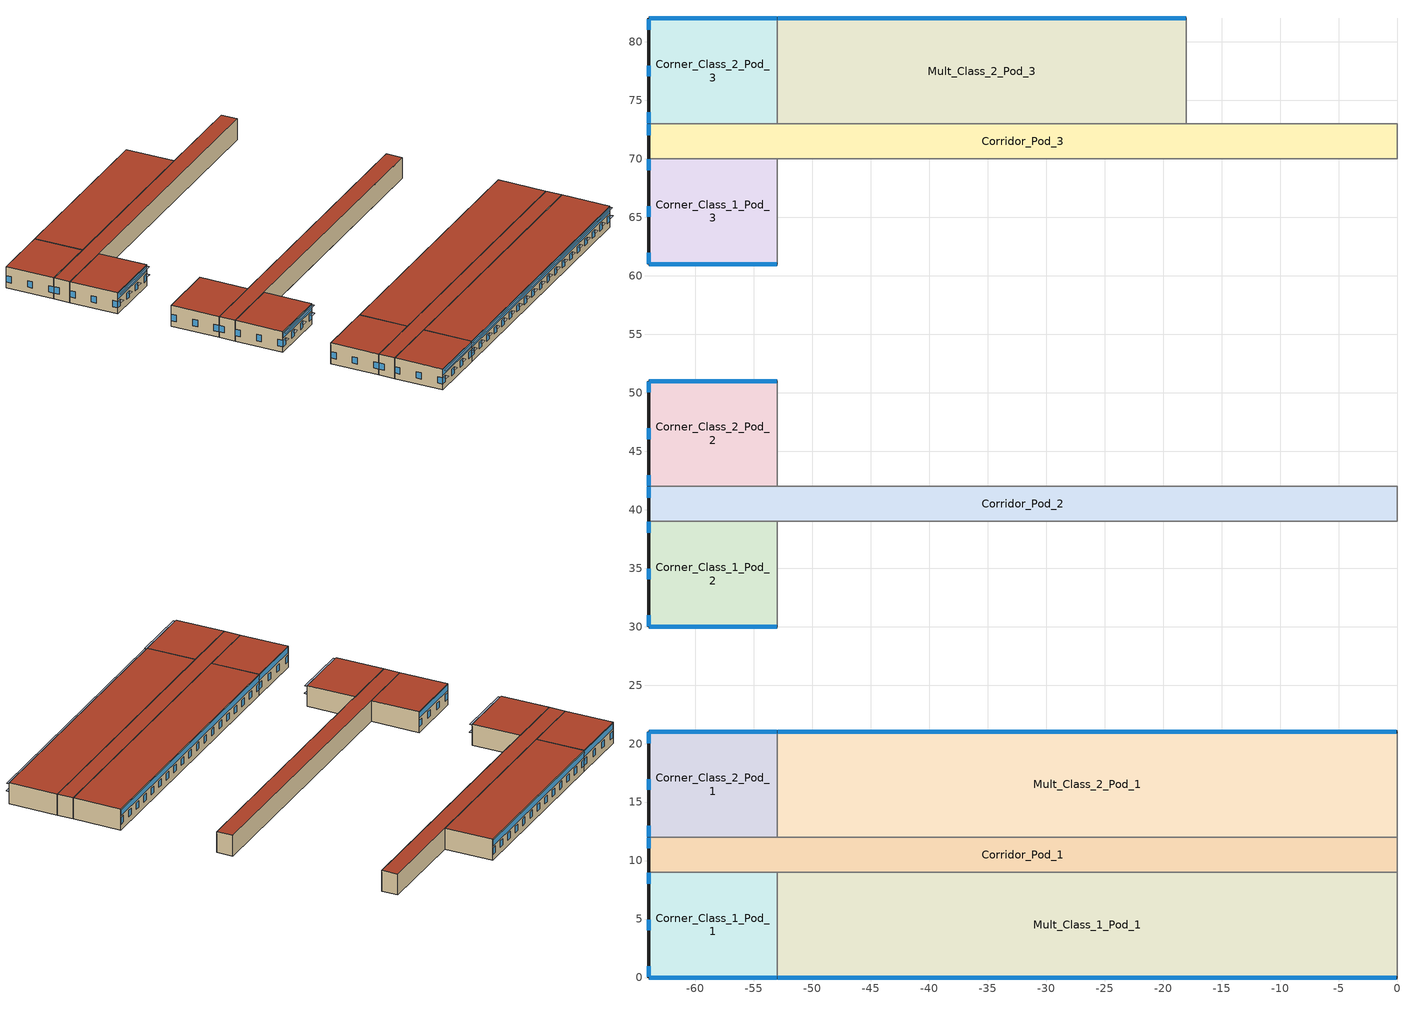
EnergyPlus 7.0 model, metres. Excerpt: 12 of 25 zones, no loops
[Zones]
Corner_Class_1_Pod_1
 floor ground (Unheated - 8in Slab with Carpet_R-20 for 24 in._Ext-slab): -64,9 -53,9 -53,0 -64,0 z0
 wall outside (Mass_R-19.5 ci_Ext-wall): -64,9 -64,0 -53,0 z0:4
 wall to Mult_Class_1_Pod_1 (Standard_Int-Wall): -53,0 -53,9 z0:4
 wall to Corridor_Pod_1 (Standard_Int-Wall): -53,9 -64,9 z0:4
 window (std_window_UValue_3.237_SHGC_0.390_VT_0.495): -63.95,0 -63.04,0 / -60.62,0 -59.71,0 / -57.29,0 -56.38,0 / -53.96,0 -53.05,0 z1.1:2.32
 window (daylight_window_UValue_3.237_SHGC_0.390_VT_0.495): -63.95,0 -53.05,0 z2.79:3.8
 window (std_window_UValue_3.237_SHGC_0.390_VT_0.495_west): -64,8.95 -64,8.04 / -64,4.96 -64,4.04 / -64,0.96 -64,0.05 z1.1:2.32
 roof outside (IEAD_R-35 ci_Roof): -64,0 -53,0 -53,9 -64,9 z4
Mult_Class_1_Pod_1
 floor ground (Unheated - 8in Slab with Carpet_R-20 for 24 in._Ext-slab): -53,9 0,9 0,0 -53,0 z0
 wall outside (Mass_R-19.5 ci_Ext-wall): -53,0 0,0 z0:4
 wall to Lobby (Standard_Int-Wall): 0,0 0,9 z0:4
 wall to Corridor_Pod_1 (Standard_Int-Wall): 0,9 -53,9 z0:4
 window (std_window_UValue_3.237_SHGC_0.390_VT_0.495): -52.95,0 -52.04,0 / -50.06,0 -49.15,0 / -47.17,0 -46.26,0 / -44.29,0 -43.37,0 / -41.4,0 -40.48,0 / -38.51,0 -37.6,0 / -35.62,0 -34.71,0 / -32.73,0 -31.82,0 / -29.85,0 -28.93,0 / -26.96,0 -26.04,0 / -24.07,0 -23.15,0 / -21.18,0 -20.27,0 / -18.29,0 -17.38,0 / -15.4,0 -14.49,0 / -12.52,0 -11.6,0 / -9.63,0 -8.71,0 / -6.74,0 -5.83,0 / -3.85,0 -2.94,0 / -0.96,0 -0.05,0 z1.1:2.32
 window (daylight_window_UValue_3.237_SHGC_0.390_VT_0.495): -52.95,0 -0.05,0 z2.8:3.8
 roof outside (IEAD_R-35 ci_Roof): -53,0 0,0 0,9 -53,9 z4
Corridor_Pod_1
 floor ground (Unheated - 8in Slab with Carpet_R-20 for 24 in._Ext-slab): -64,12 0,12 0,9 -64,9 z0
 wall outside (Mass_R-19.5 ci_Ext-wall): -64,12 -64,9 z0:4
 wall to Main_Corridor (Standard_Int-Wall): 0,9 0,12 z0:4
 wall to Mult_Class_2_Pod_1 (Standard_Int-Wall): 0,12 -53,12 z0:4
 wall to Corner_Class_2_Pod_1 (Standard_Int-Wall): -53,12 -64,12 z0:4
 window (std_window_UValue_3.237_SHGC_0.390_VT_0.495_west): -64,11.95 -64,11.04 z1.1:2.32
 roof outside (IEAD_R-35 ci_Roof): -64,9 0,9 0,12 -64,12 z4
Corner_Class_2_Pod_1
 floor ground (Unheated - 8in Slab with Carpet_R-20 for 24 in._Ext-slab): -64,21 -53,21 -53,12 -64,12 z0
 wall outside (Mass_R-19.5 ci_Ext-wall): -53,21 -64,21 -64,12 z0:4
 wall to Mult_Class_2_Pod_1 (Standard_Int-Wall): -53,12 -53,21 z0:4
 window (std_window_UValue_3.237_SHGC_0.490_VT_0.622): -53.05,21 -53.96,21 / -56.38,21 -57.29,21 / -59.71,21 -60.62,21 / -63.04,21 -63.95,21 z1.1:2.32
 window (daylight_window_UValue_3.237_SHGC_0.490_VT_0.622): -53.05,21 -63.95,21 z2.79:3.8
 window (std_window_UValue_3.237_SHGC_0.390_VT_0.495_west): -64,20.95 -64,20.04 / -64,16.96 -64,16.04 / -64,12.96 -64,12.05 z1.1:2.32
 roof outside (IEAD_R-35 ci_Roof): -64,12 -53,12 -53,21 -64,21 z4
Mult_Class_2_Pod_1
 floor ground (Unheated - 8in Slab with Carpet_R-20 for 24 in._Ext-slab): -53,21 0,21 0,12 -53,12 z0
 wall outside (Mass_R-19.5 ci_Ext-wall): 0,21 -53,21 z0:4
 wall to Main_Corridor (Standard_Int-Wall): 0,12 0,21 z0:4
 window (std_window_UValue_3.237_SHGC_0.490_VT_0.622): -0.05,21 -0.96,21 / -2.94,21 -3.85,21 / -5.83,21 -6.74,21 / -8.71,21 -9.63,21 / -11.6,21 -12.52,21 / -14.49,21 -15.4,21 / -17.38,21 -18.29,21 / -20.27,21 -21.18,21 / -23.15,21 -24.07,21 / -26.04,21 -26.96,21 / -28.93,21 -29.85,21 / -31.82,21 -32.73,21 / -34.71,21 -35.62,21 / -37.6,21 -38.51,21 / -40.48,21 -41.4,21 / -43.37,21 -44.29,21 / -46.26,21 -47.17,21 / -49.15,21 -50.06,21 / -52.04,21 -52.95,21 z1.1:2.32
 window (daylight_window_UValue_3.237_SHGC_0.490_VT_0.622): -0.05,21 -52.95,21 z2.8:3.8
 roof outside (IEAD_R-35 ci_Roof): -53,12 0,12 0,21 -53,21 z4
Corner_Class_1_Pod_2
 floor ground (Unheated - 8in Slab with Carpet_R-20 for 24 in._Ext-slab): -64,39 -53,39 -53,30 -64,30 z0
 wall outside (Mass_R-19.5 ci_Ext-wall): -64,39 -64,30 -53,30 z0:4
 wall to Mult_Class_1_Pod_2 (Standard_Int-Wall): -53,30 -53,39 z0:4
 wall to Corridor_Pod_2 (Standard_Int-Wall): -53,39 -64,39 z0:4
 window (std_window_UValue_3.237_SHGC_0.390_VT_0.495): -63.95,30 -63.04,30 / -60.62,30 -59.71,30 / -57.29,30 -56.38,30 / -53.96,30 -53.05,30 z1.1:2.32
 window (daylight_window_UValue_3.237_SHGC_0.390_VT_0.495): -63.95,30 -53.05,30 z2.79:3.8
 window (std_window_UValue_3.237_SHGC_0.390_VT_0.495_west): -64,38.95 -64,38.04 / -64,34.96 -64,34.04 / -64,30.96 -64,30.05 z1.1:2.32
 roof outside (IEAD_R-35 ci_Roof): -64,30 -53,30 -53,39 -64,39 z4
Corridor_Pod_2
 floor ground (Unheated - 8in Slab with Carpet_R-20 for 24 in._Ext-slab): -64,42 0,42 0,39 -64,39 z0
 wall outside (Mass_R-19.5 ci_Ext-wall): -64,42 -64,39 z0:4
 wall to Mult_Class_1_Pod_2 (Standard_Int-Wall): -53,39 0,39 z0:4
 wall to Main_Corridor (Standard_Int-Wall): 0,39 0,42 z0:4
 wall to Mult_Class_2_Pod_2 (Standard_Int-Wall): 0,42 -53,42 z0:4
 wall to Corner_Class_2_Pod_2 (Standard_Int-Wall): -53,42 -64,42 z0:4
 window (std_window_UValue_3.237_SHGC_0.390_VT_0.495_west): -64,41.95 -64,41.04 z1.1:2.32
 roof outside (IEAD_R-35 ci_Roof): -64,39 0,39 0,42 -64,42 z4
Corner_Class_2_Pod_2
 floor ground (Unheated - 8in Slab with Carpet_R-20 for 24 in._Ext-slab): -64,51 -53,51 -53,42 -64,42 z0
 wall outside (Mass_R-19.5 ci_Ext-wall): -53,51 -64,51 -64,42 z0:4
 wall to Mult_Class_2_Pod_2 (Standard_Int-Wall): -53,42 -53,51 z0:4
 window (std_window_UValue_3.237_SHGC_0.490_VT_0.622): -53.05,51 -53.96,51 / -56.38,51 -57.29,51 / -59.71,51 -60.62,51 / -63.04,51 -63.95,51 z1.1:2.32
 window (daylight_window_UValue_3.237_SHGC_0.490_VT_0.622): -53.05,51 -63.95,51 z2.79:3.8
 window (std_window_UValue_3.237_SHGC_0.390_VT_0.495_west): -64,50.95 -64,50.04 / -64,46.96 -64,46.04 / -64,42.96 -64,42.05 z1.1:2.32
 roof outside (IEAD_R-35 ci_Roof): -64,42 -53,42 -53,51 -64,51 z4
Corner_Class_1_Pod_3
 floor ground (Unheated - 8in Slab with Carpet_R-20 for 24 in._Ext-slab): -64,70 -53,70 -53,61 -64,61 z0
 wall outside (Mass_R-19.5 ci_Ext-wall): -64,70 -64,61 -53,61 z0:4
 wall to Mult_Class_1_Pod_3 (Standard_Int-Wall): -53,61 -53,70 z0:4
 wall to Corridor_Pod_3 (Standard_Int-Wall): -53,70 -64,70 z0:4
 window (std_window_UValue_3.237_SHGC_0.390_VT_0.495): -63.95,61 -63.04,61 / -60.62,61 -59.71,61 / -57.29,61 -56.38,61 / -53.96,61 -53.05,61 z1.1:2.32
 window (daylight_window_UValue_3.237_SHGC_0.390_VT_0.495): -63.95,61 -53.05,61 z2.79:3.8
 window (std_window_UValue_3.237_SHGC_0.390_VT_0.495_west): -64,69.95 -64,69.04 / -64,65.96 -64,65.04 / -64,61.96 -64,61.05 z1.1:2.32
 roof outside (IEAD_R-35 ci_Roof): -64,61 -53,61 -53,70 -64,70 z4
Corridor_Pod_3
 floor ground (Unheated - 8in Slab with Carpet_R-20 for 24 in._Ext-slab): -64,73 0,73 0,70 -64,70 z0
 wall outside (Mass_R-19.5 ci_Ext-wall): -64,73 -64,70 z0:4
 wall to Mult_Class_1_Pod_3 (Standard_Int-Wall): -53,70 0,70 z0:4
 wall to Media_Center (Standard_Int-Wall): 0,70 0,73 z0:4
 wall to Art_Class (Standard_Int-Wall): 0,73 -18,73 z0:4
 wall to Mult_Class_2_Pod_3 (Standard_Int-Wall): -18,73 -53,73 z0:4
 wall to Corner_Class_2_Pod_3 (Standard_Int-Wall): -53,73 -64,73 z0:4
 window (std_window_UValue_3.237_SHGC_0.390_VT_0.495_west): -64,72.95 -64,72.04 z1.1:2.32
 roof outside (IEAD_R-35 ci_Roof): -64,70 0,70 0,73 -64,73 z4
Corner_Class_2_Pod_3
 floor ground (Unheated - 8in Slab with Carpet_R-20 for 24 in._Ext-slab): -64,82 -53,82 -53,73 -64,73 z0
 wall outside (Mass_R-19.5 ci_Ext-wall): -53,82 -64,82 -64,73 z0:4
 wall to Mult_Class_2_Pod_3 (Standard_Int-Wall): -53,73 -53,82 z0:4
 window (std_window_UValue_3.237_SHGC_0.490_VT_0.622): -53.05,82 -53.96,82 / -56.38,82 -57.29,82 / -59.71,82 -60.62,82 / -63.04,82 -63.95,82 z1.1:2.32
 window (daylight_window_UValue_3.237_SHGC_0.490_VT_0.622): -53.05,82 -63.95,82 z2.79:3.8
 window (std_window_UValue_3.237_SHGC_0.390_VT_0.495_west): -64,81.95 -64,81.04 / -64,77.96 -64,77.04 / -64,73.96 -64,73.05 z1.1:2.32
 roof outside (IEAD_R-35 ci_Roof): -64,73 -53,73 -53,82 -64,82 z4
Mult_Class_2_Pod_3
 floor ground (Unheated - 8in Slab with Carpet_R-20 for 24 in._Ext-slab): -53,82 -18,82 -18,73 -53,73 z0
 wall outside (Mass_R-19.5 ci_Ext-wall): -18,82 -53,82 z0:4
 wall to Art_Class (Standard_Int-Wall): -18,73 -18,82 z0:4
 window (std_window_UValue_3.237_SHGC_0.490_VT_0.622): -18.05,82 -18.96,82 / -20.88,82 -21.8,82 / -23.71,82 -24.63,82 / -26.55,82 -27.46,82 / -29.38,82 -30.29,82 / -32.21,82 -33.13,82 / -35.04,82 -35.96,82 / -37.87,82 -38.79,82 / -40.71,82 -41.62,82 / -43.54,82 -44.45,82 / -46.37,82 -47.29,82 / -49.2,82 -50.12,82 / -52.04,82 -52.95,82 z1.1:2.32
 window (daylight_window_UValue_3.237_SHGC_0.490_VT_0.622): -18.05,82 -52.95,82 z2.8:3.8
 roof outside (IEAD_R-35 ci_Roof): -53,73 -18,73 -18,82 -53,82 z4
shading: -63.95,-0.61 -63.95,0 -63.04,0 -63.04,-0.61 z2.32; -60.62,-0.61 -60.62,0 -59.71,0 -59.71,-0.61 z2.32; -57.29,-0.61 -57.29,0 -56.38,0 -56.38,-0.61 z2.32; -53.96,-0.61 -53.96,0 -53.05,0 -53.05,-0.61 z2.32; -63.95,-0.5 -63.95,0 -53.05,0 -53.05,-0.5 z3.8; -52.95,-0.61 -52.95,0 -52.04,0 -52.04,-0.61 z2.32; -50.06,-0.61 -50.06,0 -49.15,0 -49.15,-0.61 z2.32; -47.17,-0.61 -47.17,0 -46.26,0 -46.26,-0.61 z2.32; -44.29,-0.61 -44.29,0 -43.37,0 -43.37,-0.61 z2.32; -41.4,-0.61 -41.4,0 -40.48,0 -40.48,-0.61 z2.32; -38.51,-0.61 -38.51,0 -37.6,0 -37.6,-0.61 z2.32; -35.62,-0.61 -35.62,0 -34.71,0 -34.71,-0.61 z2.32; -32.73,-0.61 -32.73,0 -31.82,0 -31.82,-0.61 z2.32; -29.85,-0.61 -29.85,0 -28.93,0 -28.93,-0.61 z2.32; -26.96,-0.61 -26.96,0 -26.04,0 -26.04,-0.61 z2.32; -24.07,-0.61 -24.07,0 -23.15,0 -23.15,-0.61 z2.32; -21.18,-0.61 -21.18,0 -20.27,0 -20.27,-0.61 z2.32; -18.29,-0.61 -18.29,0 -17.38,0 -17.38,-0.61 z2.32; -15.4,-0.61 -15.4,0 -14.49,0 -14.49,-0.61 z2.32; -12.52,-0.61 -12.52,0 -11.6,0 -11.6,-0.61 z2.32; -9.63,-0.61 -9.63,0 -8.71,0 -8.71,-0.61 z2.32; -6.74,-0.61 -6.74,0 -5.83,0 -5.83,-0.61 z2.32; -3.85,-0.61 -3.85,0 -2.94,0 -2.94,-0.61 z2.32; -0.96,-0.61 -0.96,0 -0.05,0 -0.05,-0.61 z2.32; -52.95,-0.5 -52.95,0 -0.05,0 -0.05,-0.5 z3.8; -63.95,29.39 -63.95,30 -63.04,30 -63.04,29.39 z2.32; -60.62,29.39 -60.62,30 -59.71,30 -59.71,29.39 z2.32; -57.29,29.39 -57.29,30 -56.38,30 -56.38,29.39 z2.32; -53.96,29.39 -53.96,30 -53.05,30 -53.05,29.39 z2.32; -63.95,29.5 -63.95,30 -53.05,30 -53.05,29.5 z3.8; -63.95,60.39 -63.95,61 -63.04,61 -63.04,60.39 z2.32; -60.62,60.39 -60.62,61 -59.71,61 -59.71,60.39 z2.32; -57.29,60.39 -57.29,61 -56.38,61 -56.38,60.39 z2.32; -53.96,60.39 -53.96,61 -53.05,61 -53.05,60.39 z2.32; -63.95,60.5 -63.95,61 -53.05,61 -53.05,60.5 z3.8
[Building]
Primary School Low-Energy Dual Duct: North Axis=0; Terrain=City; Loads Convergence Tolerance Value=0.04; Temperature Convergence Tolerance Value=0.2; Solar Distribution=FullExterior; Maximum Number of Warmup Days=25; Minimum Number of Warmup Days=6
[Site:Location]
USA AK-FAIRBANKS: Latitude {deg}=64.82; Longitude {deg}=-147.87; Time Zone {hr}=-9; Elevation {m}=138
[Site:GroundTemperature:BuildingSurface]
18.433, 18.408, 18.536, 18.706, 18.864, 19.112, 19.608, 19.23, 19.106, 18.966, 18.725, 18.567
[Site:WaterMainsTemperature]
Calculation Method=CORRELATION; Annual Average Outdoor Air Temperature {C}=-3.17; Maximum Difference In Monthly Average Outdoor Air Temperatures {deltaC}=40
[SizingPeriod:DesignDay] Barometric Pressure {Pa}=99678; Rain {0-no,1-yes}=0; Snow on ground {0-no,1-yes}=0; Day of Month=21; Daylight Savings Time Indicator=0; Humidity Indicating Type=WetBulb
Name | Maximum Dry-Bulb Temperature {C} | Daily Temp Range {C} | Humidity Indicating Conditions at Maximum Dry-Bulb | Wind Speed {m/s} design conditions vs. traditional 6.71 m/s (15 mph) | Wind Direction {Degrees; N=0, S=180} | Clearness {0.0 to 1.1} | Month | Day Type | Wind Speed {m/s} design conditions vs. traditional 3.35 m/s (7mph)
FAIRBANKS Ann Htg 99.6% Condns DB | -42.5 | 0 | -42.5 | 0.5 | 10 | 0 | 1 | WinterDesignDay
FAIRBANKS Ann Clg .4% Condns DB=>MWB | 27.2 | 10.3 | 16.1 |  | 180 | 1 | 7 | SummerDesignDay | 3.3
FAIRBANKS Ann Clg .4% Condns WB=>MDB | 24.8 | 10.3 | 17.2 |  | 180 | 1 | 7 | SummerDesignDay | 3.3
[WindowMaterial:SimpleGlazingSystem] U-Factor=1.931
Name | Solar Heat Gain Coefficient | Visible Transmittance
SOUTH | 0.75 | 0.75
NORTH | 0.62 | 0.62
WEST | 0.45 | 0.45
[Material] Thermal Absorptance=0.9
Name | Roughness | Thickness | Conductivity | Density | Specific Heat | Solar Absorptance | Visible Absorptance | Thickness {m} | Conductivity {W/m-K} | Density {kg/m3} | Specific Heat {J/kg-K}
Roof Membrane | VeryRough | 0.0095 | 0.16 | 1121.29 | 1460 | 0.7 | 0.7
Roof Insulation [33] | MediumRough | 0.2959 | 0.049 | 265 | 836.8 | 0.7 | 0.7
Metal Decking | MediumSmooth | 0.0015 | 45.006 | 7680 | 418.4 | 0.7 | 0.3
GP01 1/2 GYPSUM | Smooth | 0.0127 | 0.16 | 800 | 1090 | 0.7 | 0.5
1IN Stucco | Smooth | 0.0253 | 0.6918 | 1858 | 837 | 0.92 | 0.92
8IN Concrete HW | MediumRough | 0.2033 | 1.7296 | 2243 | 837 | 0.65 | 0.65
Wall Insulation [73] | MediumRough | 0.1061 | 0.0432 | 91 | 837 | 0.5 | 0.5
1/2IN Gypsum | Smooth | 0.0127 | 0.16 | 784.9 | 830 | 0.92 | 0.92
MAT-CC05 8 HW CONCRETE | Rough | 0.2032 | 1.311 | 2240 | 836.8 | 0.7 | 0.7
Std Wood 6inch | MediumSmooth |  |  |  |  | 0.7 | 0.7 | 0.15 | 0.12 | 540 | 1210
[Material:NoMass]
CP02 CARPET PAD: Roughness=VeryRough; Thermal Resistance {(m2-K)/W}=0.2165; Thermal Absorptance=0.9; Solar Absorptance=0.7; Visible Absorptance=0.8
[Construction]
std_window_UValue_3.237_SHGC_0.390_VT_0.495; daylight_window_UValue_3.237_SHGC_0.390_VT_0.495: SOUTH
std_window_UValue_3.237_SHGC_0.490_VT_0.622; daylight_window_UValue_3.237_SHGC_0.490_VT_0.622: NORTH
std_window_UValue_3.237_SHGC_0.390_VT_0.495_west: WEST
IEAD_R-35 ci_Roof: Roof Membrane, Roof Insulation [33], Metal Decking
Standard_Int-Wall: GP01 1/2 GYPSUM, GP01 1/2 GYPSUM
Mass_R-19.5 ci_Ext-wall: 1IN Stucco, 8IN Concrete HW, Wall Insulation [73], 1/2IN Gypsum
Unheated - 8in Slab with Carpet_R-20 for 24 in._Ext-slab: MAT-CC05 8 HW CONCRETE, CP02 CARPET PAD
InteriorFurnishings: Std Wood 6inch
[Zone] Type=1; Multiplier=1; Ceiling Height {m}=4; Floor Area {m2}=AutoCalculate; Part of Total Floor Area=Yes
Name | Volume {m3}
Corner_Class_1_Pod_1; Corner_Class_2_Pod_1; Corner_Class_1_Pod_2; Corner_Class_2_Pod_2; Corner_Class_1_Pod_3; Corner_Class_2_Pod_3 | 396
Mult_Class_1_Pod_1; Mult_Class_2_Pod_1 | 1908
Corridor_Pod_1; Corridor_Pod_2; Corridor_Pod_3 | 768
Mult_Class_2_Pod_3 | 1260
[InternalMass] Construction=InteriorFurnishings
Name | Zone | Surface Area
Corner_Class_1_Pod_1 Internal Mass | Corner_Class_1_Pod_1 | 198
Mult_Class_1_Pod_1 Internal Mass | Mult_Class_1_Pod_1 | 954
Corridor_Pod_1 Internal Mass | Corridor_Pod_1 | 384
Corner_Class_2_Pod_1 Internal Mass | Corner_Class_2_Pod_1 | 198
Mult_Class_2_Pod_1 Internal Mass | Mult_Class_2_Pod_1 | 954
Corner_Class_1_Pod_2 Internal Mass | Corner_Class_1_Pod_2 | 198
Corridor_Pod_2 Internal Mass | Corridor_Pod_2 | 384
Corner_Class_2_Pod_2 Internal Mass | Corner_Class_2_Pod_2 | 198
Corner_Class_1_Pod_3 Internal Mass | Corner_Class_1_Pod_3 | 198
Corridor_Pod_3 Internal Mass | Corridor_Pod_3 | 384
Corner_Class_2_Pod_3 Internal Mass | Corner_Class_2_Pod_3 | 198
Mult_Class_2_Pod_3 Internal Mass | Mult_Class_2_Pod_3 | 630
[ZoneInfiltration:DesignFlowRate] Schedule=INFIL_SCH; Design Volume Flow Rate Calculation Method=Flow/ExteriorWallArea; Flow per Exterior Surface Area {m3/s/m2}=0.000302; Constant Term Coefficient=1; Temperature Term Coefficient=0; Velocity Term Coefficient=0; Velocity Squared Term Coefficient=0
Name | Zone
Corner_Class_1_Pod_1_Infiltration | Corner_Class_1_Pod_1
Mult_Class_1_Pod_1_Infiltration | Mult_Class_1_Pod_1
Corridor_Pod_1_Infiltration | Corridor_Pod_1
Corner_Class_2_Pod_1_Infiltration | Corner_Class_2_Pod_1
Mult_Class_2_Pod_1_Infiltration | Mult_Class_2_Pod_1
Corner_Class_1_Pod_2_Infiltration | Corner_Class_1_Pod_2
Corridor_Pod_2_Infiltration | Corridor_Pod_2
Corner_Class_2_Pod_2_Infiltration | Corner_Class_2_Pod_2
Corner_Class_1_Pod_3_Infiltration | Corner_Class_1_Pod_3
Corridor_Pod_3_Infiltration | Corridor_Pod_3
Corner_Class_2_Pod_3_Infiltration | Corner_Class_2_Pod_3
Mult_Class_2_Pod_3_Infiltration | Mult_Class_2_Pod_3
[People] Schedule=Bldg_Occ_Sch; Number of People Calculation Method=People; Fraction Radiant=0.3; User Specified Sensible Fraction=AUTOCALCULATE; Activity Level Schedule=ACTIVITY_SCH; Carbon Dioxide Generation Rate {m3/s-W}=3.82E-8; Enable ASHRAE 55 Comfort Warnings=No; MRT Calculation=ZoneAveraged; Work Efficiency Schedule=WORK_EFF_SCH; Clothing Schedule=CLOTHING_SCH; Air Velocity Schedule=AIR_VELO_SCH; Thermal Comfort Report=FANGER
Name | Zone | Number of People
Corner_Class_1_Pod_1 People | Corner_Class_1_Pod_1 | 34.65
Mult_Class_1_Pod_1 People | Mult_Class_1_Pod_1 | 166.95
Corner_Class_2_Pod_1 People | Corner_Class_2_Pod_1 | 34.65
Mult_Class_2_Pod_1 People | Mult_Class_2_Pod_1 | 166.95
Corner_Class_1_Pod_2 People | Corner_Class_1_Pod_2 | 34.65
Corner_Class_2_Pod_2 People | Corner_Class_2_Pod_2 | 34.65
Corner_Class_1_Pod_3 People | Corner_Class_1_Pod_3 | 34.65
Corner_Class_2_Pod_3 People | Corner_Class_2_Pod_3 | 34.65
Mult_Class_2_Pod_3 People | Mult_Class_2_Pod_3 | 110.25
[Lights] Design Level Calculation Method=LightingLevel; Return Air Fraction=0; Fraction Radiant=0.37; Fraction Visible=0.2; Fraction Replaceable=1; Return Air Fraction is Calculated from Plenum Temperature=No
Name | Zone | Schedule | Design Level {W}
Corner_Class_1_Pod_1_Lights | Corner_Class_1_Pod_1 | Corner_Class_1_Pod_1_South_Class | 852.39
Mult_Class_1_Pod_1_Lights | Mult_Class_1_Pod_1 | Mult_Class_1_Pod_1_South_Class | 4106.97
Corridor_Pod_1_Lights | Corridor_Pod_1 | Bldg_Light_Sch | 827.52
Corner_Class_2_Pod_1_Lights | Corner_Class_2_Pod_1 | Corner_Class_2_Pod_1_North_Class | 852.39
Mult_Class_2_Pod_1_Lights | Mult_Class_2_Pod_1 | Mult_Class_2_Pod_1_North_Class | 4106.97
Corner_Class_1_Pod_2_Lights | Corner_Class_1_Pod_2 | Corner_Class_1_Pod_2_South_Class | 852.39
Corridor_Pod_2_Lights | Corridor_Pod_2 | Bldg_Light_Sch | 827.52
Corner_Class_2_Pod_2_Lights | Corner_Class_2_Pod_2 | Corner_Class_2_Pod_2_North_Class | 852.39
Corner_Class_1_Pod_3_Lights | Corner_Class_1_Pod_3 | Corner_Class_1_Pod_3_South_Class | 852.39
Corridor_Pod_3_Lights | Corridor_Pod_3 | Bldg_Light_Sch | 827.52
Corner_Class_2_Pod_3_Lights | Corner_Class_2_Pod_3 | Corner_Class_2_Pod_3_North_Class | 852.39
Mult_Class_2_Pod_3_Lights | Mult_Class_2_Pod_3 | Mult_Class_2_Pod_3_North_Class | 2712.15
[ElectricEquipment] Schedule=Bldg_Equip_Sch; Design Level Calculation Method=EquipmentLevel; Fraction Latent=0; Fraction Radiant=0.5; Fraction Lost=0
Name | Zone | Design Level {W}
Corner_Class_1_Pod_1_PlugMisc_Equip | Corner_Class_1_Pod_1 | 894.96
Mult_Class_1_Pod_1_PlugMisc_Equip | Mult_Class_1_Pod_1 | 4312.08
Corner_Class_2_Pod_1_PlugMisc_Equip | Corner_Class_2_Pod_1 | 894.96
Mult_Class_2_Pod_1_PlugMisc_Equip | Mult_Class_2_Pod_1 | 4312.08
Corner_Class_1_Pod_2_PlugMisc_Equip | Corner_Class_1_Pod_2 | 894.96
Corner_Class_2_Pod_2_PlugMisc_Equip | Corner_Class_2_Pod_2 | 894.96
Corner_Class_1_Pod_3_PlugMisc_Equip | Corner_Class_1_Pod_3 | 894.96
Corner_Class_2_Pod_3_PlugMisc_Equip | Corner_Class_2_Pod_3 | 894.96
Mult_Class_2_Pod_3_PlugMisc_Equip | Mult_Class_2_Pod_3 | 2847.6
[SetpointManager:MixedAir] Control Variable {Temperature}=Temperature
Name | Setpoint Node or NodeList
PSZ-AC_1:5_CoolC 2 SAT Manager | PSZ-AC_1:5_CoolC 2-PSZ-AC_1:5_FanNode
PSZ-AC_2:6_CoolC 2 SAT Manager | PSZ-AC_2:6_CoolC 2-PSZ-AC_2:6_FanNode
PSZ-AC_3:7_CoolC 2 SAT Manager | PSZ-AC_3:7_CoolC 2-PSZ-AC_3:7_FanNode
[AvailabilityManager:NightCycle] Availability Schedule=Always_On; Fan Schedule=HVACOperationSchd; Control Type {CycleOnAny | CycleOnControlZone | CycleOnAnyZoneFansOnly}=CycleOnAny; Thermostat Tolerance {delta C}=1; Cycling Run Time {s}=1800
PSZ-AC_1:5 Availability Manager; PSZ-AC_2:6 Availability Manager; PSZ-AC_3:7 Availability Manager
[Exterior:Lights]
Exterior Facade Lighting: Schedule=Ext_Light_Sch; Design Level=2218.8; Control Option=AstronomicalClock
[Schedule:Compact]
Bldg_Light_Sch: Fraction, Through: 6/30, For: Weekdays, Until: 06:00, 0.2, Until: 07:00, 0.4, Until: 16:00, 0.9, Until: 19:00, 0.7, Until: 21:00, 0.5, Until: 24:00, 0.2, For: SummerDesignDay, Until: 24:00, 1, For: WinterDesignDay, Until: 24:00, 0, For: AllOtherDays, Until: 24:00, 0.2, Through: 9/1, For: Weekdays, Until: 08:00, 0.2, Until: 14:00, 0.5, Until: 24:00, 0.2, For: SummerDesignDay, Until: 24:00, 1, For: WinterDesignDay, Until: 24:00, 0, For: AllOtherDays, Until: 24:00, 0.2, Through: 12/31, For: Weekdays, Until: 06:00, 0.2, Until: 07:00, 0.4, Until: 16:00, 0.9, Until: 19:00, 0.7, Until: 21:00, 0.5, Until: 24:00, 0.2, For: SummerDesignDay, Until: 24:00, 1, For: WinterDesignDay, Until: 24:00, 0, For: AllOtherDays, Until: 24:00, 0.2
Bldg_Occ_Sch: Fraction, Through: 6/30, For: Weekdays, Until: 08:00, 0, Until: 11:00, 0.3, Until: 13:00, 0.2, Until: 15:00, 0.3, Until: 17:00, 0.05, Until: 24:00, 0, For: SummerDesignDay, Until: 24:00, 1, For: AllOtherDays, Until: 24:00, 0, Through: 9/1, For: Weekdays, Until: 09:00, 0, Until: 13:00, 0.05, Until: 24:00, 0, For: SummerDesignDay, Until: 24:00, 1, For: AllOtherDays, Until: 24:00, 0, Through: 12/31, For: Weekdays, Until: 08:00, 0, Until: 11:00, 0.3, Until: 13:00, 0.2, Until: 15:00, 0.3, Until: 17:00, 0.05, Until: 24:00, 0, For: SummerDesignDay, Until: 24:00, 1, For: AllOtherDays, Until: 24:00, 0
Infil_Sch: Fraction, Through: 6/30, For: WinterDesignDay SummerDesignDay, Until: 24:00, 1, For: Weekdays, Until: 06:00, 0.5, Until: 18:00, 1, Until: 24:00, 0.5, For: AllOtherDays, Until: 24:00, 0.5, Through: 9/1, For: WinterDesignDay SummerDesignDay, Until: 24:00, 1, For: Weekdays, Until: 08:00, 0.5, Until: 13:00, 1, Until: 24:00, 0.5, For: AllOtherDays, Until: 24:00, 0.5, Through: 12/31, For: WinterDesignDay SummerDesignDay, Until: 24:00, 1, For: Weekdays, Until: 06:00, 0.5, Until: 18:00, 1, Until: 24:00, 0.5, For: AllOtherDays, Until: 24:00, 0.5
Always_On; HvacOperationSchd: On/Off, Through: 12/31, For: AllDays, Until: 24:00, 1
Work_Eff_Sch: Fraction, Through: 12/31, For: AllDays, Until: 24:00, 0
Air_Velo_Sch: Any Number, Through: 12/31, For: AllDays, Until: 24:00, 0.2
Clothing_Sch: Any Number, Through: 04/30, For: AllDays, Until: 24:00, 1.1, Through: 09/30, For: AllDays, Until: 24:00, 0.6, Through: 12/31, For: AllDays, Until: 24:00, 1.1
Activity_Sch: Any Number, Through: 12/31, For: AllDays, Until: 24:00, 120
Bldg_Equip_Sch: Fraction, Through: 6/30, For: Weekdays SummerDesignDay, Until: 08:00, 0.15, Until: 15:00, 0.6, Until: 24:00, 0.15, For: WinterDesignDay, Until: 24:00, 0, For: AllOtherDays, Until: 24:00, 0.15, Through: 9/1, For: Weekdays SummerDesignDay, Until: 09:00, 0.15, Until: 13:00, 0.6, Until: 24:00, 0.15, For: WinterDesignDay, Until: 24:00, 0, For: AllOtherDays, Until: 24:00, 0.15, Through: 12/31, For: Weekdays SummerDesignDay, Until: 08:00, 0.15, Until: 15:00, 0.6, Until: 24:00, 0.15, For: WinterDesignDay, Until: 24:00, 0, For: AllOtherDays, Until: 24:00, 0.15
Ext_Light_Sch: Fraction, Through: 12/31, For: AllDays, Until: 06:00, 0.25, Until: 24:00, 1
[Schedule:File] Column Number=6; Rows to Skip at Top=2; Number of Hours of Data=8760; Column Separator=Comma
Name | File
Corner_Class_1_Pod_1_South_Class; Mult_Class_1_Pod_1_South_Class; Corner_Class_1_Pod_2_South_Class; Corner_Class_1_Pod_3_South_Class | South_Class.csv
Corner_Class_2_Pod_1_North_Class; Mult_Class_2_Pod_1_North_Class; Corner_Class_2_Pod_2_North_Class; Corner_Class_2_Pod_3_North_Class; Mult_Class_2_Pod_3_North_Class | North_Class.csv
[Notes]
Start SimMetaData
WeatherFileName=USA_AK_Fairbanks_TMY2.epw
RoofConstruction=Insulation Entirely Above Deck
ExtWallConstruction=Mass
End SimMetaData
Number of Zones: 25
US National Holidays
